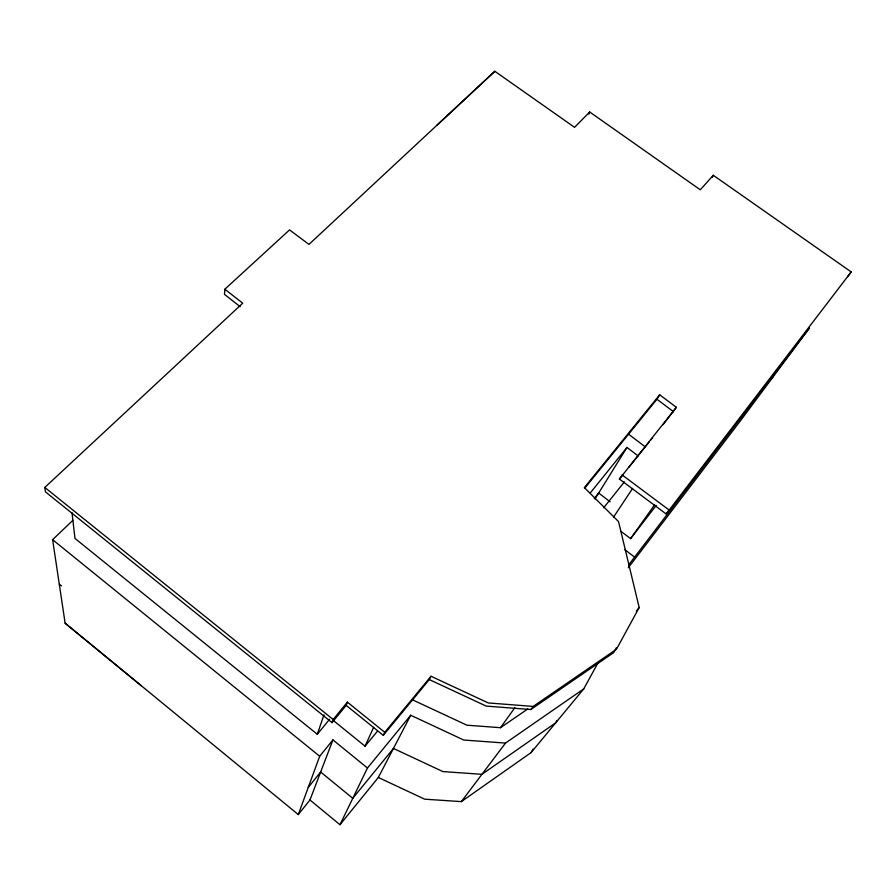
<?xml version="1.0" encoding="UTF-8"?>
<svg xmlns="http://www.w3.org/2000/svg" width="896" height="896" viewBox="0 0 896 896"><rect width="100%" height="100%" fill="white"/><g stroke="black" fill="none" stroke-linecap="round" stroke-linejoin="round"><path stroke-width="1.34" d="M847.683 276.64L851.2 271.914L713.294 175.291L700.28 189.784L589.691 111.989L574.56 127.333L494.85 71.288L308.974 244.406L289.554 229.891L224.862 289.218L224.47 294.37L240.139 306.645M71.971 512.523L74.984 538.429L317.285 734.272L323.994 714.84M72.845 520.33L52.618 539.683L65.128 623.213L298.29 814.565L319.693 756.246L332.931 739.917L367.461 768.018L339.976 824.712L309.96 799.971L332.931 739.917M224.862 289.218L242.726 303.195L44.8 487.435L45.461 491.882L332.035 722.635L333.178 719.499L347.379 702.128L384.765 732.312L383.298 735.358L346.147 705.354L347.379 702.128M588.829 114.15L589.691 111.989M332.629 719.925L365.053 746.178L373.688 727.272M339.976 824.712L378.336 777.47L410.715 715.254L463.77 740.029L505.501 743.086L583.722 688.901L598.147 662.614M383.298 735.358L429.285 679.582L431.01 676.256L488.275 702.946L533.165 706.418L616.493 649.208L639.184 607.544L618.52 521.584L584.349 487.603L659.691 394.8L676.368 407.322L663.04 424.738M712.186 177.352L713.294 175.291M616.37 647.696L613.715 652.579L530.813 709.531L486.192 706.093L429.285 679.582M557.032 720.418L555.688 722.826L481.947 774.312L442.915 771.59L393.434 748.451L352.778 798.302L320.656 771.994L308.258 787.405M378.336 777.47L424.693 799.187L461.35 801.618L531.093 752.606L533.075 749.056M594.989 498.96L626.987 447.44L638.075 455.885M584.506 488.499L656.936 399.246L659.691 394.8M851.2 271.914L666.176 513.99L619.394 479.024L676.368 407.322M613.536 517.138L632.621 488.387M620.704 531.16L630.594 538.608L654.618 504.818M412.182 699.675L466.894 725.189L500.483 727.698L514.898 707.672M628.69 564.872L809.346 328.171L740.074 421.277L628.275 567.762M666.176 513.99L669.11 510.014L622.048 474.88M461.35 801.618L505.501 743.086M530.813 709.531L533.165 706.418M755.35 398.843L809.346 328.171M630.594 538.608L656.208 505.456M298.29 814.565L309.96 799.971M603.691 507.774L624.4 481.902M594.35 498.4L598.674 493.013L610.109 501.805M619.394 479.024L622.888 474.69M629.003 467.085L649.074 442.109M650.821 439.936L652.568 437.763M590.262 492.946L626.987 447.44M636.317 611.094L639.184 607.544M332.035 722.635L346.147 705.354M317.285 734.272L329.594 719.253M367.461 768.018L410.715 715.254M384.765 732.312L431.01 676.256M531.093 752.606L583.722 688.901M365.053 746.178L377.496 731.147M436.923 125.261L494.85 71.288M770.594 379.064L772.778 377.317L770.459 378.862M500.483 727.698L527.811 708.949M59.293 584.226L61.566 585.861M656.936 399.246L673.512 411.701M624.646 549.562L634.48 556.998M628.858 434.414L645.31 446.891M44.8 487.435L333.178 719.499M52.618 539.683L319.693 756.246M65.128 623.213L141.266 685.709"/></g></svg>
